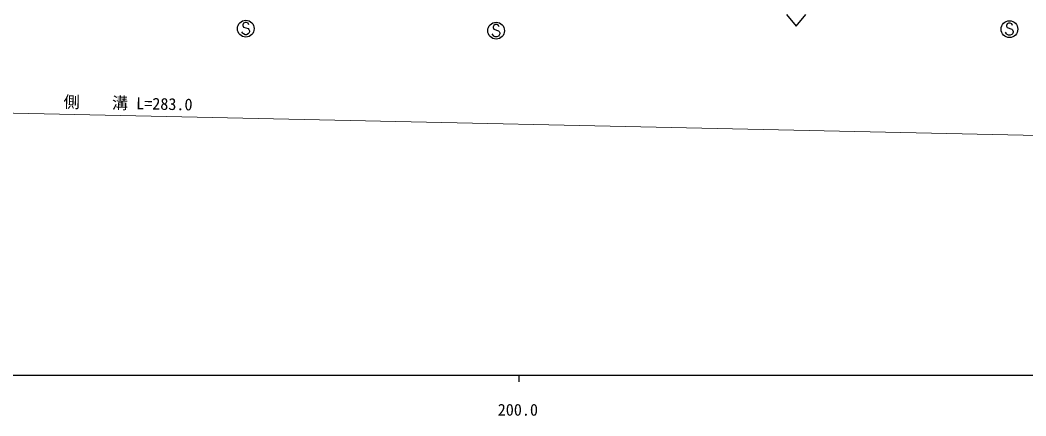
# Model space of a CAD drawing. Units: millimetres, scale not verified. Extents: x 40000 to 680000, y 20000 to 380000.
# Drawn here: x 190745 to 346536, y 198715 to 260006 of the extents above; entities that cross this region are included whole.
import ezdxf
from ezdxf.enums import TextEntityAlignment as Align

# ---------------------------------------------------------------- set-up
doc = ezdxf.new("R2010")
doc.units = ezdxf.units.MM
doc.header["$LTSCALE"] = 1000
for name, color, linetype, lineweight in [('M-BGD', 7, 'Continuous', 25), ('M-STR-HTXT', 7, 'Continuous', 13), ('M-STR-STRC', 7, 'Continuous', 25), ('M-TTL-BAND', 7, 'Continuous', 25)]:
    doc.layers.add(name, color=color, linetype=linetype, lineweight=lineweight)
doc.styles.add('ＭＳ ゴシック', font='')
doc.styles.get('ＭＳ ゴシック').set_extended_font_data('MS Gothic')

msp = doc.modelspace()

# ---------------------------------------------------------------- linework, layer by layer
at = {"layer": 'M-BGD'}
for p, q in [((309455, 260872), (310955, 259072)), ((310955, 259072), (312455, 260872))]:
    msp.add_line(p, q, dxfattribs=at)
at = {"layer": 'M-STR-HTXT'}
msp.add_line((67955, 248220), (348501, 242114), dxfattribs=at)
at = {"layer": 'M-STR-STRC'}
for p, q in [((225344, 259512), (225226, 259275)), ((225226, 259275), (225226, 259157)), ((225226, 259157), (225344, 258921)), ((225580, 259630), (225344, 259512)), ((225344, 258921), (226053, 258684)), ((225816, 259630), (225580, 259630)), ((226053, 259512), (225816, 259630)), ((226171, 259275), (226053, 259512)), ((226053, 258684), (226171, 258566)), ((264115, 259196), (263997, 258960)), ((263997, 258960), (263997, 258841)), ((263997, 258841), (264115, 258605)), ((264351, 259314), (264115, 259196)), ((264588, 259314), (264351, 259314)), ((264824, 259196), (264588, 259314)), ((264942, 258960), (264824, 259196)), ((343631, 259433), (343513, 259196)), ((343513, 259196), (343513, 259078)), ((343513, 259078), (343631, 258842)), ((343868, 259551), (343631, 259433)), ((343631, 258842), (344341, 258605)), ((344104, 259551), (343868, 259551)), ((344341, 259433), (344104, 259551)), ((344459, 259196), (344341, 259433)), ((225226, 257975), (225107, 258212)), ((225344, 257857), (225226, 257975)), ((225580, 257739), (225344, 257857)), ((225816, 257739), (225580, 257739)), ((226053, 257857), (225816, 257739)), ((226171, 257975), (226053, 257857)), ((226171, 258566), (226289, 258330)), ((226289, 258212), (226171, 257975)), ((226289, 258330), (226289, 258212)), ((263997, 257660), (263879, 257896)), ((264115, 257541), (263997, 257660)), ((264115, 258605), (264824, 258369)), ((264351, 257423), (264115, 257541)), ((264588, 257423), (264351, 257423)), ((264824, 257541), (264588, 257423)), ((264824, 258369), (264942, 258250)), ((264942, 257660), (264824, 257541)), ((264942, 258250), (265060, 258014)), ((265060, 257896), (264942, 257660)), ((265060, 258014), (265060, 257896)), ((343513, 257896), (343395, 258133)), ((343631, 257778), (343513, 257896)), ((343868, 257660), (343631, 257778)), ((344104, 257660), (343868, 257660)), ((344341, 257778), (344104, 257660)), ((344341, 258605), (344459, 258487)), ((344459, 257896), (344341, 257778)), ((344459, 258487), (344577, 258251)), ((344577, 258133), (344459, 257896)), ((344577, 258251), (344577, 258133))]:
    msp.add_line(p, q, dxfattribs=at)
for centre in [(225698, 258684), (264470, 258369), (343986, 258605)]:
    msp.add_circle(centre, 1300, dxfattribs=at)
at = {"layer": 'M-TTL-BAND'}
for p, q in [((40000, 205000), (579000, 205000)), ((268000, 205000), (268000, 204000))]:
    msp.add_line(p, q, dxfattribs=at)

# ---------------------------------------------------------------- texts
at = {"layer": 'M-STR-HTXT', "style": 'ＭＳ ゴシック'}
msp.add_text('側\u3000\u3000溝 L=283.0', height=1833, rotation=358.753, dxfattribs=at).set_placement((207435, 245684), align=Align.BOTTOM_CENTER)
at = {"layer": 'M-TTL-BAND', "style": 'ＭＳ ゴシック'}
msp.add_text('200.0', height=1833, dxfattribs=at).set_placement((267844, 198195), align=Align.BOTTOM_CENTER)

doc.saveas('drawing.dxf')
